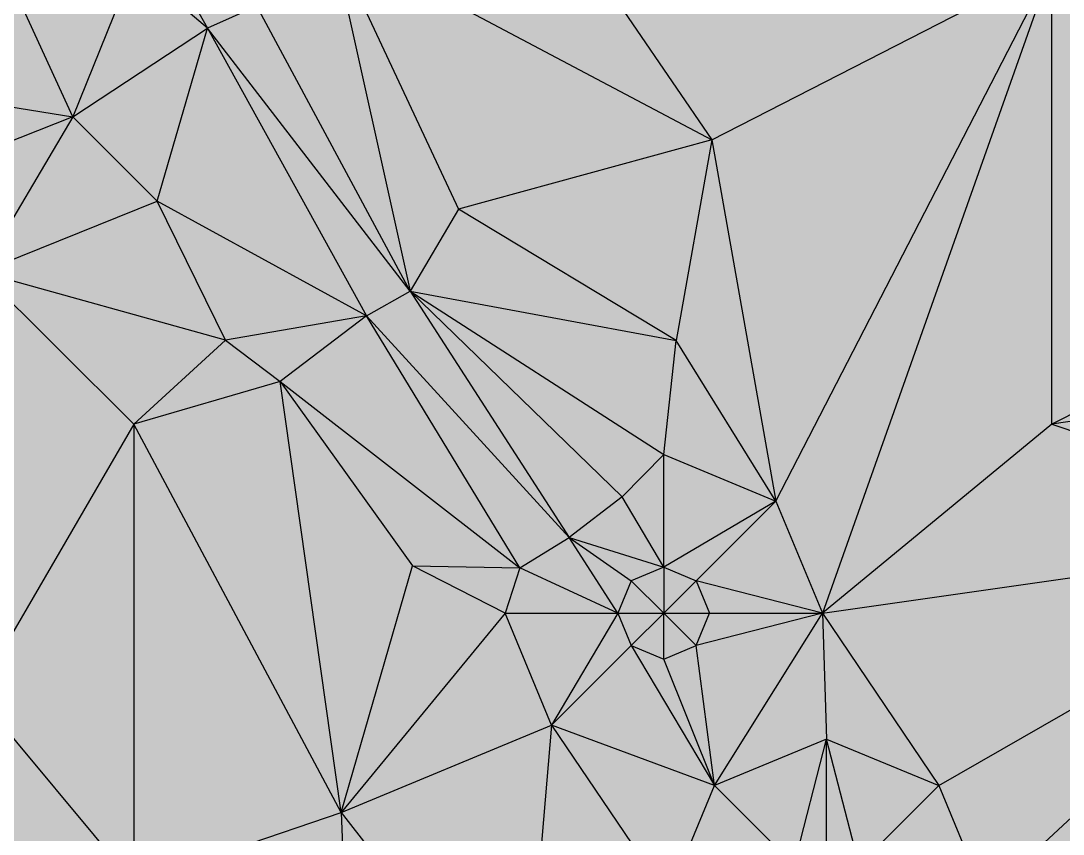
# Model space of a CAD drawing. Header units: inches. Extents: x 0 to 613718, y 0 to 269741.
# Drawn here: x 612521.8 to 612976.1, y 268194.7 to 268549.2 of the extents above; entities that cross this region are included whole.
import ezdxf

# ---------------------------------------------------------------- set-up
doc = ezdxf.new("R2010")
doc.units = ezdxf.units.IN
doc.header["$MEASUREMENT"] = 0

msp = doc.modelspace()

# ---------------------------------------------------------------- hatches: boundary and pattern name
for points in [[(612624.7, 268555.6), (612530.36, 268675.02), (612603.2, 268546.05), (612624.7, 268555.6)], [(612603.2, 268546.05), (612530.36, 268675.02), (612571.08, 268573.34), (612603.2, 268546.05)], [(612624.7, 268555.6), (612530.36, 268675.02), (612603.2, 268546.05), (612624.7, 268555.6)], [(612603.2, 268546.05), (612530.36, 268675.02), (612571.08, 268573.34), (612603.2, 268546.05)], [(612544.47, 268507.33), (612486.77, 268632.77), (612451.65, 268522.38), (612544.47, 268507.33)], [(612544.47, 268507.33), (612486.77, 268632.77), (612451.65, 268522.38), (612544.47, 268507.33)], [(612571.08, 268573.34), (612486.77, 268632.77), (612544.47, 268507.33), (612571.08, 268573.34)], [(612571.08, 268573.34), (612486.77, 268632.77), (612544.47, 268507.33), (612571.08, 268573.34)], [(612691.57, 268431.41), (612657.36, 268585.1), (612624.7, 268555.6), (612691.57, 268431.41)], [(612691.57, 268431.41), (612657.36, 268585.1), (612624.7, 268555.6), (612691.57, 268431.41)], [(612822.94, 268497.3), (612771.08, 268573.34), (612657.36, 268585.1), (612822.94, 268497.3)], [(612822.94, 268497.3), (612657.36, 268585.1), (612712.56, 268467.19), (612822.94, 268497.3)], [(612712.56, 268467.19), (612657.36, 268585.1), (612691.57, 268431.41), (612712.56, 268467.19)], [(612822.94, 268497.3), (612771.08, 268573.34), (612657.36, 268585.1), (612822.94, 268497.3)], [(612822.94, 268497.3), (612657.36, 268585.1), (612712.56, 268467.19), (612822.94, 268497.3)], [(612712.56, 268467.19), (612657.36, 268585.1), (612691.57, 268431.41), (612712.56, 268467.19)], [(612603.2, 268546.05), (612571.08, 268573.34), (612544.47, 268507.33), (612603.2, 268546.05)], [(612603.2, 268546.05), (612571.08, 268573.34), (612544.47, 268507.33), (612603.2, 268546.05)], [(612971.08, 268573.34), (612771.08, 268573.34), (612822.94, 268497.3), (612971.08, 268573.34)], [(612971.08, 268573.34), (612771.08, 268573.34), (612822.94, 268497.3), (612971.08, 268573.34)], [(612971.08, 268573.34), (612822.94, 268497.3), (612850.88, 268339.88), (612971.08, 268573.34)], [(612971.08, 268573.34), (612822.94, 268497.3), (612850.88, 268339.88), (612971.08, 268573.34)], [(612971.08, 268573.34), (612850.88, 268339.88), (612871.13, 268291), (612971.08, 268573.34)], [(612971.08, 268573.34), (612850.88, 268339.88), (612871.13, 268291), (612971.08, 268573.34)], [(612971.08, 268573.34), (612871.13, 268291), (612971.08, 268373.34), (612971.08, 268573.34)], [(612971.08, 268573.34), (612871.13, 268291), (612971.08, 268373.34), (612971.08, 268573.34)], [(613124.4, 268450.81), (612971.08, 268573.34), (612971.08, 268373.34), (613124.4, 268450.81)], [(613124.4, 268450.81), (612971.08, 268573.34), (612971.08, 268373.34), (613124.4, 268450.81)], [(612691.57, 268431.41), (612624.7, 268555.6), (612603.2, 268546.05), (612691.57, 268431.41)], [(612691.57, 268431.41), (612624.7, 268555.6), (612603.2, 268546.05), (612691.57, 268431.41)], [(612603.2, 268546.05), (612544.47, 268507.33), (612581.26, 268470.55), (612603.2, 268546.05)], [(612603.2, 268546.05), (612544.47, 268507.33), (612581.26, 268470.55), (612603.2, 268546.05)], [(612672.46, 268420.66), (612603.2, 268546.05), (612581.26, 268470.55), (612672.46, 268420.66)], [(612672.46, 268420.66), (612603.2, 268546.05), (612581.26, 268470.55), (612672.46, 268420.66)], [(612691.57, 268431.41), (612603.2, 268546.05), (612672.46, 268420.66), (612691.57, 268431.41)], [(612691.57, 268431.41), (612603.2, 268546.05), (612672.46, 268420.66), (612691.57, 268431.41)], [(612544.47, 268507.33), (612451.65, 268522.38), (612412.04, 268454.93), (612544.47, 268507.33)], [(612544.47, 268507.33), (612451.65, 268522.38), (612412.04, 268454.93), (612544.47, 268507.33)], [(612544.47, 268507.33), (612412.04, 268454.93), (612504.33, 268439.6), (612544.47, 268507.33)], [(612544.47, 268507.33), (612412.04, 268454.93), (612504.33, 268439.6), (612544.47, 268507.33)], [(612581.26, 268470.55), (612544.47, 268507.33), (612504.33, 268439.6), (612581.26, 268470.55)], [(612581.26, 268470.55), (612544.47, 268507.33), (612504.33, 268439.6), (612581.26, 268470.55)], [(612822.94, 268497.3), (612712.56, 268467.19), (612807.44, 268409.94), (612822.94, 268497.3)], [(612822.94, 268497.3), (612712.56, 268467.19), (612807.44, 268409.94), (612822.94, 268497.3)], [(612850.88, 268339.88), (612822.94, 268497.3), (612807.44, 268409.94), (612850.88, 268339.88)], [(612850.88, 268339.88), (612822.94, 268497.3), (612807.44, 268409.94), (612850.88, 268339.88)], [(612611, 268410), (612581.26, 268470.55), (612504.33, 268439.6), (612611, 268410)], [(612611, 268410), (612581.26, 268470.55), (612504.33, 268439.6), (612611, 268410)], [(612672.46, 268420.66), (612581.26, 268470.55), (612611, 268410), (612672.46, 268420.66)], [(612672.46, 268420.66), (612581.26, 268470.55), (612611, 268410), (612672.46, 268420.66)], [(612807.44, 268409.94), (612712.56, 268467.19), (612691.57, 268431.41), (612807.44, 268409.94)], [(612807.44, 268409.94), (612712.56, 268467.19), (612691.57, 268431.41), (612807.44, 268409.94)], [(613221.87, 268410), (613124.4, 268450.81), (612971.08, 268373.34), (613221.87, 268410)], [(613221.87, 268410), (613124.4, 268450.81), (612971.08, 268373.34), (613221.87, 268410)], [(612571.08, 268373.34), (612504.33, 268439.6), (612502.49, 268255.5), (612571.08, 268373.34)], [(612571.08, 268373.34), (612504.33, 268439.6), (612502.49, 268255.5), (612571.08, 268373.34)], [(612611, 268410), (612504.33, 268439.6), (612571.08, 268373.34), (612611, 268410)], [(612611, 268410), (612504.33, 268439.6), (612571.08, 268373.34), (612611, 268410)], [(612760.83, 268323.94), (612691.57, 268431.41), (612672.46, 268420.66), (612760.83, 268323.94)], [(612760.83, 268323.94), (612691.57, 268431.41), (612672.46, 268420.66), (612760.83, 268323.94)], [(612783.89, 268341.73), (612691.57, 268431.41), (612760.83, 268323.94), (612783.89, 268341.73)], [(612807.44, 268409.94), (612691.57, 268431.41), (612802, 268360.13), (612807.44, 268409.94)], [(612802, 268360.13), (612691.57, 268431.41), (612783.89, 268341.73), (612802, 268360.13)], [(612783.89, 268341.73), (612691.57, 268431.41), (612760.83, 268323.94), (612783.89, 268341.73)], [(612807.44, 268409.94), (612691.57, 268431.41), (612802, 268360.13), (612807.44, 268409.94)], [(612802, 268360.13), (612691.57, 268431.41), (612783.89, 268341.73), (612802, 268360.13)], [(612672.46, 268420.66), (612611, 268410), (612634.79, 268391.93), (612672.46, 268420.66)], [(612672.46, 268420.66), (612611, 268410), (612634.79, 268391.93), (612672.46, 268420.66)], [(612739.34, 268310.8), (612672.46, 268420.66), (612634.79, 268391.93), (612739.34, 268310.8)], [(612739.34, 268310.8), (612672.46, 268420.66), (612634.79, 268391.93), (612739.34, 268310.8)], [(612760.83, 268323.94), (612672.46, 268420.66), (612739.34, 268310.8), (612760.83, 268323.94)], [(612760.83, 268323.94), (612672.46, 268420.66), (612739.34, 268310.8), (612760.83, 268323.94)], [(612634.79, 268391.93), (612611, 268410), (612571.08, 268373.34), (612634.79, 268391.93)], [(612634.79, 268391.93), (612611, 268410), (612571.08, 268373.34), (612634.79, 268391.93)], [(612850.88, 268339.88), (612807.44, 268409.94), (612802, 268360.13), (612850.88, 268339.88)], [(612850.88, 268339.88), (612807.44, 268409.94), (612802, 268360.13), (612850.88, 268339.88)], [(613221.87, 268410), (612971.08, 268373.34), (613113.02, 268325.59), (613221.87, 268410)], [(613221.87, 268410), (612971.08, 268373.34), (613113.02, 268325.59), (613221.87, 268410)], [(612661.49, 268204.17), (612634.79, 268391.93), (612571.08, 268373.34), (612661.49, 268204.17)], [(612661.49, 268204.17), (612634.79, 268391.93), (612571.08, 268373.34), (612661.49, 268204.17)], [(612739.34, 268310.8), (612634.79, 268391.93), (612692.49, 268311.65), (612739.34, 268310.8)], [(612692.49, 268311.65), (612634.79, 268391.93), (612661.49, 268204.17), (612692.49, 268311.65)], [(612739.34, 268310.8), (612634.79, 268391.93), (612692.49, 268311.65), (612739.34, 268310.8)], [(612692.49, 268311.65), (612634.79, 268391.93), (612661.49, 268204.17), (612692.49, 268311.65)], [(612571.08, 268373.34), (612502.49, 268255.5), (612571.08, 268173.34), (612571.08, 268373.34)], [(612571.08, 268373.34), (612502.49, 268255.5), (612571.08, 268173.34), (612571.08, 268373.34)], [(612661.49, 268204.17), (612571.08, 268373.34), (612571.08, 268173.34), (612661.49, 268204.17)], [(612661.49, 268204.17), (612571.08, 268373.34), (612571.08, 268173.34), (612661.49, 268204.17)], [(613113.02, 268325.59), (612971.08, 268373.34), (612871.13, 268291), (613113.02, 268325.59)], [(613113.02, 268325.59), (612971.08, 268373.34), (612871.13, 268291), (613113.02, 268325.59)], [(612802, 268360.13), (612783.89, 268341.73), (612802, 268311), (612802, 268360.13)], [(612802, 268360.13), (612783.89, 268341.73), (612802, 268311), (612802, 268360.13)], [(612850.88, 268339.88), (612802, 268360.13), (612802, 268311), (612850.88, 268339.88)], [(612850.88, 268339.88), (612802, 268360.13), (612802, 268311), (612850.88, 268339.88)], [(612802, 268311), (612783.89, 268341.73), (612760.83, 268323.94), (612802, 268311)], [(612802, 268311), (612783.89, 268341.73), (612760.83, 268323.94), (612802, 268311)], [(612850.88, 268339.88), (612802, 268311), (612816.14, 268305.14), (612850.88, 268339.88)], [(612850.88, 268339.88), (612802, 268311), (612816.14, 268305.14), (612850.88, 268339.88)], [(612871.13, 268291), (612850.88, 268339.88), (612816.14, 268305.14), (612871.13, 268291)], [(612871.13, 268291), (612850.88, 268339.88), (612816.14, 268305.14), (612871.13, 268291)], [(612782, 268291), (612760.83, 268323.94), (612739.34, 268310.8), (612782, 268291)], [(612782, 268291), (612760.83, 268323.94), (612739.34, 268310.8), (612782, 268291)], [(612802, 268311), (612760.83, 268323.94), (612787.86, 268305.14), (612802, 268311)], [(612787.86, 268305.14), (612760.83, 268323.94), (612782, 268291), (612787.86, 268305.14)], [(612802, 268311), (612760.83, 268323.94), (612787.86, 268305.14), (612802, 268311)], [(612787.86, 268305.14), (612760.83, 268323.94), (612782, 268291), (612787.86, 268305.14)], [(613113.02, 268325.59), (612871.13, 268291), (612921.88, 268215.88), (613113.02, 268325.59)], [(613113.02, 268325.59), (612871.13, 268291), (612921.88, 268215.88), (613113.02, 268325.59)], [(613113.02, 268325.59), (612921.88, 268215.88), (612942.13, 268167), (613113.02, 268325.59)], [(613113.02, 268325.59), (612921.88, 268215.88), (612942.13, 268167), (613113.02, 268325.59)], [(613113.02, 268325.59), (612942.13, 268167), (612999.19, 268132.08), (613113.02, 268325.59)], [(613113.02, 268325.59), (612942.13, 268167), (612999.19, 268132.08), (613113.02, 268325.59)], [(612732.87, 268291), (612692.49, 268311.65), (612661.49, 268204.17), (612732.87, 268291)], [(612732.87, 268291), (612692.49, 268311.65), (612661.49, 268204.17), (612732.87, 268291)], [(612739.34, 268310.8), (612692.49, 268311.65), (612732.87, 268291), (612739.34, 268310.8)], [(612739.34, 268310.8), (612692.49, 268311.65), (612732.87, 268291), (612739.34, 268310.8)], [(612782, 268291), (612739.34, 268310.8), (612732.87, 268291), (612782, 268291)], [(612782, 268291), (612739.34, 268310.8), (612732.87, 268291), (612782, 268291)], [(612802, 268311), (612787.86, 268305.14), (612802, 268291), (612802, 268311)], [(612802, 268311), (612787.86, 268305.14), (612802, 268291), (612802, 268311)], [(612816.14, 268305.14), (612802, 268311), (612802, 268291), (612816.14, 268305.14)], [(612816.14, 268305.14), (612802, 268311), (612802, 268291), (612816.14, 268305.14)], [(612802, 268291), (612787.86, 268305.14), (612782, 268291), (612802, 268291)], [(612802, 268291), (612787.86, 268305.14), (612782, 268291), (612802, 268291)], [(612822, 268291), (612816.14, 268305.14), (612802, 268291), (612822, 268291)], [(612822, 268291), (612816.14, 268305.14), (612802, 268291), (612822, 268291)], [(612871.13, 268291), (612816.14, 268305.14), (612822, 268291), (612871.13, 268291)], [(612871.13, 268291), (612816.14, 268305.14), (612822, 268291), (612871.13, 268291)], [(612753.12, 268242.12), (612732.87, 268291), (612661.49, 268204.17), (612753.12, 268242.12)], [(612753.12, 268242.12), (612732.87, 268291), (612661.49, 268204.17), (612753.12, 268242.12)], [(612782, 268291), (612732.87, 268291), (612753.12, 268242.12), (612782, 268291)], [(612782, 268291), (612732.87, 268291), (612753.12, 268242.12), (612782, 268291)], [(612787.86, 268276.86), (612782, 268291), (612753.12, 268242.12), (612787.86, 268276.86)], [(612787.86, 268276.86), (612782, 268291), (612753.12, 268242.12), (612787.86, 268276.86)], [(612802, 268291), (612782, 268291), (612787.86, 268276.86), (612802, 268291)], [(612802, 268291), (612782, 268291), (612787.86, 268276.86), (612802, 268291)], [(612802, 268291), (612787.86, 268276.86), (612802, 268271), (612802, 268291)], [(612802, 268291), (612787.86, 268276.86), (612802, 268271), (612802, 268291)], [(612822, 268291), (612802, 268291), (612816.14, 268276.86), (612822, 268291)], [(612816.14, 268276.86), (612802, 268291), (612802, 268271), (612816.14, 268276.86)], [(612822, 268291), (612802, 268291), (612816.14, 268276.86), (612822, 268291)], [(612816.14, 268276.86), (612802, 268291), (612802, 268271), (612816.14, 268276.86)], [(612871.13, 268291), (612816.14, 268276.86), (612824.12, 268215.88), (612871.13, 268291)], [(612871.13, 268291), (612822, 268291), (612816.14, 268276.86), (612871.13, 268291)], [(612871.13, 268291), (612816.14, 268276.86), (612824.12, 268215.88), (612871.13, 268291)], [(612871.13, 268291), (612822, 268291), (612816.14, 268276.86), (612871.13, 268291)], [(612873, 268236.13), (612871.13, 268291), (612824.12, 268215.88), (612873, 268236.13)], [(612873, 268236.13), (612871.13, 268291), (612824.12, 268215.88), (612873, 268236.13)], [(612921.88, 268215.88), (612871.13, 268291), (612873, 268236.13), (612921.88, 268215.88)], [(612921.88, 268215.88), (612871.13, 268291), (612873, 268236.13), (612921.88, 268215.88)], [(612824.12, 268215.88), (612787.86, 268276.86), (612753.12, 268242.12), (612824.12, 268215.88)], [(612824.12, 268215.88), (612787.86, 268276.86), (612753.12, 268242.12), (612824.12, 268215.88)], [(612824.12, 268215.88), (612802, 268271), (612787.86, 268276.86), (612824.12, 268215.88)], [(612824.12, 268215.88), (612802, 268271), (612787.86, 268276.86), (612824.12, 268215.88)], [(612824.12, 268215.88), (612816.14, 268276.86), (612802, 268271), (612824.12, 268215.88)], [(612824.12, 268215.88), (612816.14, 268276.86), (612802, 268271), (612824.12, 268215.88)], [(612571.08, 268173.34), (612502.49, 268255.5), (612460.46, 268154.04), (612571.08, 268173.34)], [(612571.08, 268173.34), (612502.49, 268255.5), (612460.46, 268154.04), (612571.08, 268173.34)], [(612753.12, 268242.12), (612661.49, 268204.17), (612741.17, 268101.73), (612753.12, 268242.12)], [(612753.12, 268242.12), (612661.49, 268204.17), (612741.17, 268101.73), (612753.12, 268242.12)], [(612803.87, 268167), (612753.12, 268242.12), (612741.17, 268101.73), (612803.87, 268167)], [(612803.87, 268167), (612753.12, 268242.12), (612741.17, 268101.73), (612803.87, 268167)], [(612824.12, 268215.88), (612753.12, 268242.12), (612803.87, 268167), (612824.12, 268215.88)], [(612824.12, 268215.88), (612753.12, 268242.12), (612803.87, 268167), (612824.12, 268215.88)], [(612873, 268236.13), (612824.12, 268215.88), (612858.86, 268181.14), (612873, 268236.13)], [(612873, 268236.13), (612824.12, 268215.88), (612858.86, 268181.14), (612873, 268236.13)], [(612873, 268236.13), (612858.86, 268181.14), (612873, 268187), (612873, 268236.13)], [(612873, 268236.13), (612858.86, 268181.14), (612873, 268187), (612873, 268236.13)], [(612887.14, 268181.14), (612873, 268236.13), (612873, 268187), (612887.14, 268181.14)], [(612921.88, 268215.88), (612873, 268236.13), (612887.14, 268181.14), (612921.88, 268215.88)], [(612887.14, 268181.14), (612873, 268236.13), (612873, 268187), (612887.14, 268181.14)], [(612921.88, 268215.88), (612873, 268236.13), (612887.14, 268181.14), (612921.88, 268215.88)], [(612858.86, 268181.14), (612824.12, 268215.88), (612803.87, 268167), (612858.86, 268181.14)], [(612858.86, 268181.14), (612824.12, 268215.88), (612803.87, 268167), (612858.86, 268181.14)], [(612942.13, 268167), (612921.88, 268215.88), (612887.14, 268181.14), (612942.13, 268167)], [(612942.13, 268167), (612921.88, 268215.88), (612887.14, 268181.14), (612942.13, 268167)], [(612669.08, 268010.66), (612661.49, 268204.17), (612571.08, 268173.34), (612669.08, 268010.66)], [(612669.08, 268010.66), (612661.49, 268204.17), (612571.08, 268173.34), (612669.08, 268010.66)], [(612741.17, 268101.73), (612661.49, 268204.17), (612669.08, 268010.66), (612741.17, 268101.73)], [(612741.17, 268101.73), (612661.49, 268204.17), (612669.08, 268010.66), (612741.17, 268101.73)]]:
    msp.add_hatch(color=256).paths.add_polyline_path(points, flags=0)

# ---------------------------------------------------------------- linework, layer by layer
at = {"elevation": 247.61}
msp.add_lwpolyline([(612787.86, 268276.86), (612802, 268271)], dxfattribs=at)
msp.add_lwpolyline([(612787.86, 268276.86), (612802, 268271)], dxfattribs=at)
for points in [[(612530.36, 268675.02, 248.3), (612603.2, 268546.05, 248.17)], [(612530.36, 268675.02, 248.3), (612603.2, 268546.05, 248.17)], [(612544.47, 268507.33, 247.95), (612486.77, 268632.77, 248.14)], [(612544.47, 268507.33, 247.95), (612486.77, 268632.77, 248.14)], [(612657.36, 268585.1, 248.38), (612822.94, 268497.3, 248.52)], [(612657.36, 268585.1, 248.38), (612712.56, 268467.19, 248.15)], [(612657.36, 268585.1, 248.38), (612691.57, 268431.41, 247.99)], [(612657.36, 268585.1, 248.38), (612822.94, 268497.3, 248.52)], [(612657.36, 268585.1, 248.38), (612712.56, 268467.19, 248.15)], [(612657.36, 268585.1, 248.38), (612691.57, 268431.41, 247.99)], [(612571.08, 268573.34, 248.17), (612544.47, 268507.33, 247.95)], [(612571.08, 268573.34, 248.17), (612544.47, 268507.33, 247.95)], [(612603.2, 268546.05, 248.17), (612571.08, 268573.34, 248.17)], [(612603.2, 268546.05, 248.17), (612571.08, 268573.34, 248.17)], [(612771.08, 268573.34, 248.61), (612822.94, 268497.3, 248.52)], [(612771.08, 268573.34, 248.61), (612822.94, 268497.3, 248.52)], [(612822.94, 268497.3, 248.52), (612971.08, 268573.34, 249.25)], [(612822.94, 268497.3, 248.52), (612971.08, 268573.34, 249.25)], [(612850.88, 268339.88, 247.99), (612971.08, 268573.34, 249.25)], [(612850.88, 268339.88, 247.99), (612971.08, 268573.34, 249.25)], [(612971.08, 268573.34, 249.25), (612871.13, 268291, 247.82)], [(612971.08, 268573.34, 249.25), (612871.13, 268291, 247.82)], [(612971.08, 268373.34, 248.48), (612971.08, 268573.34, 249.25)], [(612971.08, 268373.34, 248.48), (612971.08, 268573.34, 249.25)], [(612624.7, 268555.6, 248.24), (612603.2, 268546.05, 248.17)], [(612624.7, 268555.6, 248.24), (612603.2, 268546.05, 248.17)], [(612691.57, 268431.41, 247.99), (612624.7, 268555.6, 248.24)], [(612691.57, 268431.41, 247.99), (612624.7, 268555.6, 248.24)], [(612544.47, 268507.33, 247.95), (612603.2, 268546.05, 248.17)], [(612544.47, 268507.33, 247.95), (612603.2, 268546.05, 248.17)], [(612581.26, 268470.55, 247.91), (612603.2, 268546.05, 248.17)], [(612581.26, 268470.55, 247.91), (612603.2, 268546.05, 248.17)], [(612603.2, 268546.05, 248.17), (612672.46, 268420.66, 247.92)], [(612691.57, 268431.41, 247.99), (612603.2, 268546.05, 248.17)], [(612603.2, 268546.05, 248.17), (612672.46, 268420.66, 247.92)], [(612691.57, 268431.41, 247.99), (612603.2, 268546.05, 248.17)], [(612451.65, 268522.38, 247.86), (612544.47, 268507.33, 247.95)], [(612451.65, 268522.38, 247.86), (612544.47, 268507.33, 247.95)], [(612544.47, 268507.33, 247.95), (612412.04, 268454.93, 247.64)], [(612544.47, 268507.33, 247.95), (612412.04, 268454.93, 247.64)], [(612544.47, 268507.33, 247.95), (612504.33, 268439.6, 247.71)], [(612544.47, 268507.33, 247.95), (612504.33, 268439.6, 247.71)], [(612581.26, 268470.55, 247.91), (612544.47, 268507.33, 247.95)], [(612581.26, 268470.55, 247.91), (612544.47, 268507.33, 247.95)], [(612822.94, 268497.3, 248.52), (612712.56, 268467.19, 248.15)], [(612822.94, 268497.3, 248.52), (612712.56, 268467.19, 248.15)], [(612822.94, 268497.3, 248.52), (612807.44, 268409.94, 248.15)], [(612822.94, 268497.3, 248.52), (612807.44, 268409.94, 248.15)], [(612822.94, 268497.3, 248.52), (612850.88, 268339.88, 247.99)], [(612822.94, 268497.3, 248.52), (612850.88, 268339.88, 247.99)], [(612504.33, 268439.6, 247.71), (612581.26, 268470.55, 247.91)], [(612504.33, 268439.6, 247.71), (612581.26, 268470.55, 247.91)], [(612611, 268410, 247.78), (612581.26, 268470.55, 247.91)], [(612672.46, 268420.66, 247.92), (612581.26, 268470.55, 247.91)], [(612611, 268410, 247.78), (612581.26, 268470.55, 247.91)], [(612672.46, 268420.66, 247.92), (612581.26, 268470.55, 247.91)], [(612712.56, 268467.19, 248.15), (612691.57, 268431.41, 247.99)], [(612712.56, 268467.19, 248.15), (612691.57, 268431.41, 247.99)], [(612807.44, 268409.94, 248.15), (612712.56, 268467.19, 248.15)], [(612807.44, 268409.94, 248.15), (612712.56, 268467.19, 248.15)], [(613124.4, 268450.81, 249.39), (612971.08, 268373.34, 248.48)], [(613124.4, 268450.81, 249.39), (612971.08, 268373.34, 248.48)], [(612571.08, 268373.34, 247.61), (612504.33, 268439.6, 247.71)], [(612611, 268410, 247.78), (612504.33, 268439.6, 247.71)], [(612571.08, 268373.34, 247.61), (612504.33, 268439.6, 247.71)], [(612611, 268410, 247.78), (612504.33, 268439.6, 247.71)], [(612672.46, 268420.66, 247.92), (612691.57, 268431.41, 247.99)], [(612672.46, 268420.66, 247.92), (612691.57, 268431.41, 247.99)], [(612691.57, 268431.41, 247.99), (612807.44, 268409.94, 248.15)], [(612783.89, 268341.73, 247.85), (612691.57, 268431.41, 247.99)], [(612691.57, 268431.41, 247.99), (612760.83, 268323.94, 247.74)], [(612691.57, 268431.41, 247.99), (612802, 268360.13, 247.96)], [(612691.57, 268431.41, 247.99), (612807.44, 268409.94, 248.15)], [(612783.89, 268341.73, 247.85), (612691.57, 268431.41, 247.99)], [(612691.57, 268431.41, 247.99), (612760.83, 268323.94, 247.74)], [(612691.57, 268431.41, 247.99), (612802, 268360.13, 247.96)], [(612672.46, 268420.66, 247.92), (612611, 268410, 247.78)], [(612672.46, 268420.66, 247.92), (612611, 268410, 247.78)], [(612672.46, 268420.66, 247.92), (612634.79, 268391.93, 247.76)], [(612672.46, 268420.66, 247.92), (612634.79, 268391.93, 247.76)], [(612739.34, 268310.8, 247.66), (612672.46, 268420.66, 247.92)], [(612760.83, 268323.94, 247.74), (612672.46, 268420.66, 247.92)], [(612739.34, 268310.8, 247.66), (612672.46, 268420.66, 247.92)], [(612760.83, 268323.94, 247.74), (612672.46, 268420.66, 247.92)], [(612571.08, 268373.34, 247.61), (612611, 268410, 247.78)], [(612571.08, 268373.34, 247.61), (612611, 268410, 247.78)], [(612611, 268410, 247.78), (612634.79, 268391.93, 247.76)], [(612611, 268410, 247.78), (612634.79, 268391.93, 247.76)], [(612802, 268360.13, 247.96), (612807.44, 268409.94, 248.15)], [(612802, 268360.13, 247.96), (612807.44, 268409.94, 248.15)], [(612850.88, 268339.88, 247.99), (612807.44, 268409.94, 248.15)], [(612850.88, 268339.88, 247.99), (612807.44, 268409.94, 248.15)], [(613221.87, 268410, 249.62), (612971.08, 268373.34, 248.48)], [(613221.87, 268410, 249.62), (612971.08, 268373.34, 248.48)], [(612634.79, 268391.93, 247.76), (612571.08, 268373.34, 247.61)], [(612634.79, 268391.93, 247.76), (612571.08, 268373.34, 247.61)], [(612661.49, 268204.17, 247.19), (612634.79, 268391.93, 247.76)], [(612634.79, 268391.93, 247.76), (612739.34, 268310.8, 247.66)], [(612634.79, 268391.93, 247.76), (612692.49, 268311.65, 247.59)], [(612661.49, 268204.17, 247.19), (612634.79, 268391.93, 247.76)], [(612634.79, 268391.93, 247.76), (612739.34, 268310.8, 247.66)], [(612634.79, 268391.93, 247.76), (612692.49, 268311.65, 247.59)], [(612571.08, 268373.34, 247.61), (612502.49, 268255.5, 247.16)], [(612571.08, 268373.34, 247.61), (612502.49, 268255.5, 247.16)], [(612661.49, 268204.17, 247.19), (612571.08, 268373.34, 247.61)], [(612571.08, 268373.34, 247.61), (612571.08, 268173.34, 247)], [(612661.49, 268204.17, 247.19), (612571.08, 268373.34, 247.61)], [(612571.08, 268373.34, 247.61), (612571.08, 268173.34, 247)], [(612971.08, 268373.34, 248.48), (612871.13, 268291, 247.82)], [(612971.08, 268373.34, 248.48), (612871.13, 268291, 247.82)], [(612971.08, 268373.34, 248.48), (613113.02, 268325.59, 248.77)], [(612971.08, 268373.34, 248.48), (613113.02, 268325.59, 248.77)], [(612802, 268360.13, 247.96), (612783.89, 268341.73, 247.85)], [(612802, 268360.13, 247.96), (612783.89, 268341.73, 247.85)], [(612802, 268311, 247.77), (612802, 268360.13, 247.96)], [(612802, 268360.13, 247.96), (612850.88, 268339.88, 247.99)], [(612802, 268311, 247.77), (612802, 268360.13, 247.96)], [(612802, 268360.13, 247.96), (612850.88, 268339.88, 247.99)], [(612783.89, 268341.73, 247.85), (612760.83, 268323.94, 247.74)], [(612783.89, 268341.73, 247.85), (612760.83, 268323.94, 247.74)], [(612802, 268311, 247.77), (612783.89, 268341.73, 247.85)], [(612802, 268311, 247.77), (612783.89, 268341.73, 247.85)], [(612850.88, 268339.88, 247.99), (612802, 268311, 247.77)], [(612850.88, 268339.88, 247.99), (612802, 268311, 247.77)], [(612816.14, 268305.14, 247.77), (612850.88, 268339.88, 247.99)], [(612816.14, 268305.14, 247.77), (612850.88, 268339.88, 247.99)], [(612850.88, 268339.88, 247.99), (612871.13, 268291, 247.82)], [(612850.88, 268339.88, 247.99), (612871.13, 268291, 247.82)], [(612739.34, 268310.8, 247.66), (612760.83, 268323.94, 247.74)], [(612739.34, 268310.8, 247.66), (612760.83, 268323.94, 247.74)], [(612760.83, 268323.94, 247.74), (612802, 268311, 247.77)], [(612760.83, 268323.94, 247.74), (612787.86, 268305.14, 247.72)], [(612782, 268291, 247.65), (612760.83, 268323.94, 247.74)], [(612760.83, 268323.94, 247.74), (612802, 268311, 247.77)], [(612760.83, 268323.94, 247.74), (612787.86, 268305.14, 247.72)], [(612782, 268291, 247.65), (612760.83, 268323.94, 247.74)], [(612871.13, 268291, 247.82), (613113.02, 268325.59, 248.77)], [(612871.13, 268291, 247.82), (613113.02, 268325.59, 248.77)], [(612921.88, 268215.88, 247.55), (613113.02, 268325.59, 248.77)], [(612921.88, 268215.88, 247.55), (613113.02, 268325.59, 248.77)], [(613113.02, 268325.59, 248.77), (612942.13, 268167, 247.37)], [(613113.02, 268325.59, 248.77), (612942.13, 268167, 247.37)], [(612661.49, 268204.17, 247.19), (612692.49, 268311.65, 247.59)], [(612661.49, 268204.17, 247.19), (612692.49, 268311.65, 247.59)], [(612692.49, 268311.65, 247.59), (612739.34, 268310.8, 247.66)], [(612732.87, 268291, 247.58), (612692.49, 268311.65, 247.59)], [(612692.49, 268311.65, 247.59), (612739.34, 268310.8, 247.66)], [(612732.87, 268291, 247.58), (612692.49, 268311.65, 247.59)], [(612739.34, 268310.8, 247.66), (612732.87, 268291, 247.58)], [(612739.34, 268310.8, 247.66), (612732.87, 268291, 247.58)], [(612782, 268291, 247.65), (612739.34, 268310.8, 247.66)], [(612782, 268291, 247.65), (612739.34, 268310.8, 247.66)], [(612802, 268311, 247.77), (612787.86, 268305.14, 247.72)], [(612802, 268311, 247.77), (612787.86, 268305.14, 247.72)], [(612802, 268311, 247.77), (612816.14, 268305.14, 247.77)], [(612802, 268311, 247.77), (612802, 268291, 247.69)], [(612802, 268311, 247.77), (612816.14, 268305.14, 247.77)], [(612802, 268311, 247.77), (612802, 268291, 247.69)], [(612787.86, 268305.14, 247.72), (612782, 268291, 247.65)], [(612787.86, 268305.14, 247.72), (612782, 268291, 247.65)], [(612787.86, 268305.14, 247.72), (612802, 268291, 247.69)], [(612787.86, 268305.14, 247.72), (612802, 268291, 247.69)], [(612802, 268291, 247.69), (612816.14, 268305.14, 247.77)], [(612802, 268291, 247.69), (612816.14, 268305.14, 247.77)], [(612816.14, 268305.14, 247.77), (612822, 268291, 247.72)], [(612871.13, 268291, 247.82), (612816.14, 268305.14, 247.77)], [(612816.14, 268305.14, 247.77), (612822, 268291, 247.72)], [(612871.13, 268291, 247.82), (612816.14, 268305.14, 247.77)], [(612732.87, 268291, 247.58), (612661.49, 268204.17, 247.19)], [(612732.87, 268291, 247.58), (612661.49, 268204.17, 247.19)], [(612732.87, 268291, 247.58), (612782, 268291, 247.65)], [(612753.12, 268242.12, 247.42), (612732.87, 268291, 247.58)], [(612732.87, 268291, 247.58), (612782, 268291, 247.65)], [(612753.12, 268242.12, 247.42), (612732.87, 268291, 247.58)], [(612782, 268291, 247.65), (612753.12, 268242.12, 247.42)], [(612782, 268291, 247.65), (612753.12, 268242.12, 247.42)], [(612782, 268291, 247.65), (612802, 268291, 247.69)], [(612782, 268291, 247.65), (612787.86, 268276.86, 247.61)], [(612782, 268291, 247.65), (612802, 268291, 247.69)], [(612782, 268291, 247.65), (612787.86, 268276.86, 247.61)], [(612787.86, 268276.86, 247.61), (612802, 268291, 247.69)], [(612787.86, 268276.86, 247.61), (612802, 268291, 247.69)], [(612802, 268271, 247.61), (612802, 268291, 247.69)], [(612802, 268291, 247.69), (612822, 268291, 247.72)], [(612802, 268291, 247.69), (612816.14, 268276.86, 247.65)], [(612802, 268271, 247.61), (612802, 268291, 247.69)], [(612802, 268291, 247.69), (612822, 268291, 247.72)], [(612802, 268291, 247.69), (612816.14, 268276.86, 247.65)], [(612816.14, 268276.86, 247.65), (612822, 268291, 247.72)], [(612871.13, 268291, 247.82), (612816.14, 268276.86, 247.65)], [(612816.14, 268276.86, 247.65), (612822, 268291, 247.72)], [(612871.13, 268291, 247.82), (612816.14, 268276.86, 247.65)], [(612822, 268291, 247.72), (612871.13, 268291, 247.82)], [(612822, 268291, 247.72), (612871.13, 268291, 247.82)], [(612824.12, 268215.88, 247.38), (612871.13, 268291, 247.82)], [(612824.12, 268215.88, 247.38), (612871.13, 268291, 247.82)], [(612871.13, 268291, 247.82), (612921.88, 268215.88, 247.55)], [(612871.13, 268291, 247.82), (612873, 268236.13, 247.55)], [(612871.13, 268291, 247.82), (612921.88, 268215.88, 247.55)], [(612871.13, 268291, 247.82), (612873, 268236.13, 247.55)], [(612753.12, 268242.12, 247.42), (612787.86, 268276.86, 247.61)], [(612753.12, 268242.12, 247.42), (612787.86, 268276.86, 247.61)], [(612787.86, 268276.86, 247.61), (612824.12, 268215.88, 247.38)], [(612787.86, 268276.86, 247.61), (612824.12, 268215.88, 247.38)], [(612802, 268271, 247.61), (612816.14, 268276.86, 247.65)], [(612802, 268271, 247.61), (612816.14, 268276.86, 247.65)], [(612824.12, 268215.88, 247.38), (612816.14, 268276.86, 247.65)], [(612824.12, 268215.88, 247.38), (612816.14, 268276.86, 247.65)], [(612824.12, 268215.88, 247.38), (612802, 268271, 247.61)], [(612824.12, 268215.88, 247.38), (612802, 268271, 247.61)], [(612502.49, 268255.5, 247.16), (612571.08, 268173.34, 247)], [(612502.49, 268255.5, 247.16), (612571.08, 268173.34, 247)], [(612661.49, 268204.17, 247.19), (612753.12, 268242.12, 247.42)], [(612661.49, 268204.17, 247.19), (612753.12, 268242.12, 247.42)], [(612753.12, 268242.12, 247.42), (612741.17, 268101.73, 246.86)], [(612753.12, 268242.12, 247.42), (612741.17, 268101.73, 246.86)], [(612824.12, 268215.88, 247.38), (612753.12, 268242.12, 247.42)], [(612753.12, 268242.12, 247.42), (612803.87, 268167, 247.15)], [(612824.12, 268215.88, 247.38), (612753.12, 268242.12, 247.42)], [(612753.12, 268242.12, 247.42), (612803.87, 268167, 247.15)], [(612873, 268236.13, 247.55), (612824.12, 268215.88, 247.38)], [(612873, 268236.13, 247.55), (612824.12, 268215.88, 247.38)], [(612858.86, 268181.14, 247.23), (612873, 268236.13, 247.55)], [(612858.86, 268181.14, 247.23), (612873, 268236.13, 247.55)], [(612873, 268187, 247.28), (612873, 268236.13, 247.55)], [(612887.14, 268181.14, 247.27), (612873, 268236.13, 247.55)], [(612873, 268236.13, 247.55), (612921.88, 268215.88, 247.55)], [(612873, 268187, 247.28), (612873, 268236.13, 247.55)], [(612887.14, 268181.14, 247.27), (612873, 268236.13, 247.55)], [(612873, 268236.13, 247.55), (612921.88, 268215.88, 247.55)], [(612803.87, 268167, 247.15), (612824.12, 268215.88, 247.38)], [(612803.87, 268167, 247.15), (612824.12, 268215.88, 247.38)], [(612824.12, 268215.88, 247.38), (612858.86, 268181.14, 247.23)], [(612824.12, 268215.88, 247.38), (612858.86, 268181.14, 247.23)], [(612921.88, 268215.88, 247.55), (612887.14, 268181.14, 247.27)], [(612921.88, 268215.88, 247.55), (612887.14, 268181.14, 247.27)], [(612921.88, 268215.88, 247.55), (612942.13, 268167, 247.37)], [(612921.88, 268215.88, 247.55), (612942.13, 268167, 247.37)], [(612571.08, 268173.34, 247), (612661.49, 268204.17, 247.19)], [(612571.08, 268173.34, 247), (612661.49, 268204.17, 247.19)], [(612661.49, 268204.17, 247.19), (612741.17, 268101.73, 246.86)], [(612661.49, 268204.17, 247.19), (612669.08, 268010.66, 246.52)], [(612661.49, 268204.17, 247.19), (612741.17, 268101.73, 246.86)], [(612661.49, 268204.17, 247.19), (612669.08, 268010.66, 246.52)]]:
    msp.add_polyline3d(points)

doc.saveas('drawing.dxf')
